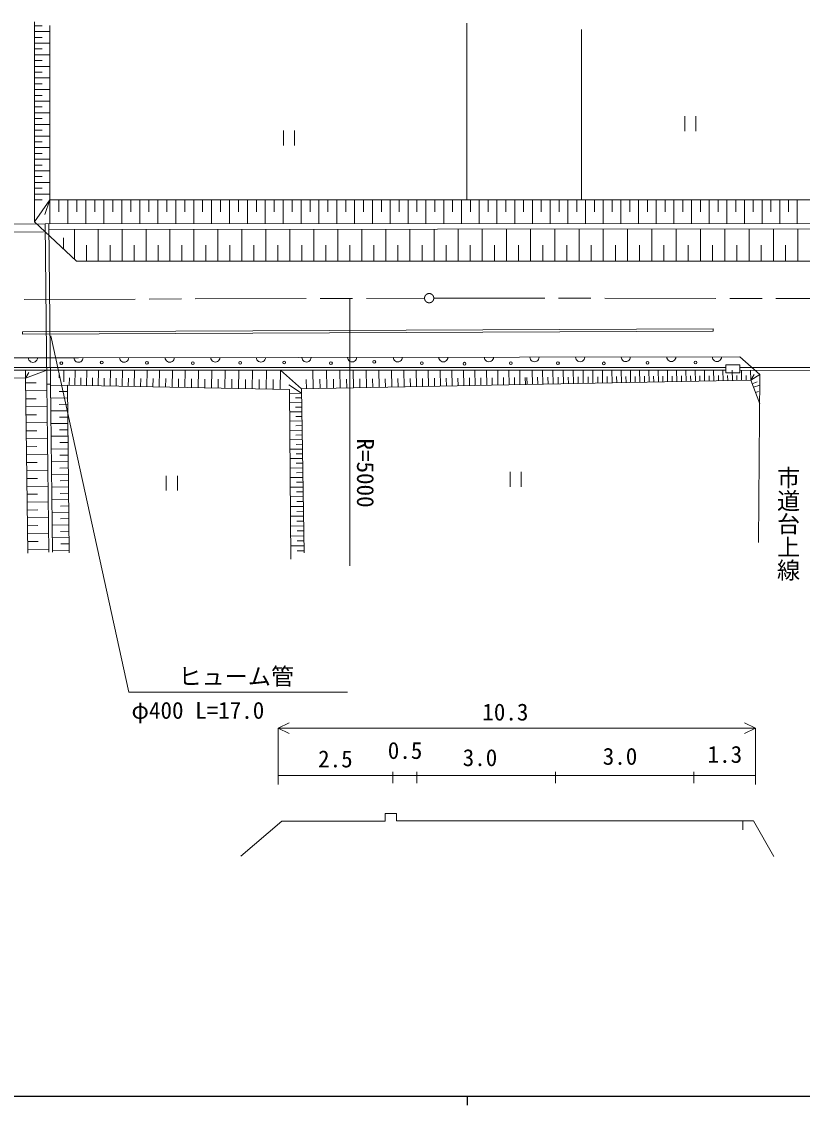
# Model space of a CAD drawing. Units: millimetres, scale not verified. Extents: x 40000 to 680136, y 20000 to 380000.
# Drawn here: x 219829 to 304249, y 204000 to 321152 of the extents above; entities that cross this region are included whole.
import ezdxf
from ezdxf.enums import TextEntityAlignment as Align

# ---------------------------------------------------------------- set-up
doc = ezdxf.new("R2010")
doc.units = ezdxf.units.MM
doc.header["$LTSCALE"] = 1000
doc.linetypes.add('CHAIN', pattern=[18.5, 12, -1.5, 3.5, -1.5])
for name, color, linetype, lineweight in [('M-BGD', 7, 'Continuous', 13), ('M-BMK', 2, 'CHAIN', 13), ('M-STR-HTXT', 7, 'Continuous', 13), ('M-TTL-BAND', 7, 'Continuous', 25)]:
    doc.layers.add(name, color=color, linetype=linetype, lineweight=lineweight)
doc.styles.add('@ＭＳ ゴシック', font='')
doc.styles.add('ＭＳ ゴシック', font='')
doc.styles.get('@ＭＳ ゴシック').set_extended_font_data('@MS Gothic')
doc.styles.get('ＭＳ ゴシック').set_extended_font_data('MS Gothic')

msp = doc.modelspace()

# ---------------------------------------------------------------- linework, layer by layer
at = {"layer": 'M-BGD'}
for p, q in [((221212, 321152), (221212, 299528)), ((267963, 321002), (267963, 301879)), ((221212, 320710), (222049, 320710)), ((221212, 320083), (222885, 320083)), ((222885, 320721), (222885, 301879)), ((280359, 320298), (280359, 301879)), ((221212, 319456), (222049, 319456)), ((221212, 318829), (222885, 318829)), ((221212, 318201), (222049, 318201)), ((221212, 317574), (222885, 317574)), ((221212, 316947), (222049, 316947)), ((221212, 316319), (222885, 316319)), ((221212, 315692), (222049, 315692)), ((221212, 315065), (222885, 315065)), ((221212, 314437), (222049, 314437)), ((221212, 313810), (222885, 313810)), ((221212, 313183), (222049, 313183)), ((221212, 312556), (222885, 312556)), ((221212, 311928), (222049, 311928)), ((221212, 311301), (222885, 311301)), ((221212, 310674), (222049, 310674)), ((291530, 310931), (291530, 309331)), ((292730, 309331), (292730, 310931)), ((221212, 310046), (222885, 310046)), ((221212, 309419), (222049, 309419)), ((248143, 309382), (248143, 307782)), ((249343, 307782), (249343, 309382)), ((221212, 308792), (222885, 308792)), ((221212, 308165), (222049, 308165)), ((221212, 307537), (222885, 307537)), ((221212, 306910), (222049, 306910)), ((221212, 306283), (222885, 306283)), ((221212, 305655), (222049, 305655)), ((221212, 305028), (222885, 305028)), ((221212, 304401), (222049, 304401)), ((221212, 303773), (222885, 303773)), ((221212, 303146), (222049, 303146)), ((221212, 302519), (222885, 302519)), ((221212, 301892), (222049, 301892)), ((221212, 299528), (222885, 301879)), ((222885, 301879), (222348, 300315)), ((222885, 301879), (222885, 299283)), ((222885, 301879), (399673, 301879)), ((223859, 301879), (223859, 300581)), ((224833, 301879), (224833, 299284)), ((225806, 301879), (225806, 300582)), ((226779, 301879), (226779, 299286)), ((227751, 301879), (227751, 300583)), ((228724, 301879), (228724, 299287)), ((229696, 301879), (229696, 300583)), ((230668, 301879), (230668, 299289)), ((231639, 301879), (231639, 300584)), ((232611, 301879), (232611, 299290)), ((233581, 301879), (233581, 300585)), ((234552, 301879), (234552, 299292)), ((235522, 301879), (235522, 300586)), ((236493, 301879), (236493, 299293)), ((237462, 301879), (237462, 300586)), ((238432, 301879), (238432, 299295)), ((239401, 301879), (239401, 300587)), ((240370, 301879), (240370, 299296)), ((241339, 301879), (241339, 300588)), ((242307, 301879), (242307, 299298)), ((243275, 301879), (243275, 300589)), ((244243, 301879), (244243, 299299)), ((245211, 301879), (245211, 300589)), ((246178, 301879), (246178, 299301)), ((247145, 301879), (247145, 300590)), ((248112, 301879), (248112, 299302)), ((249078, 301879), (249078, 300591)), ((250044, 301879), (250044, 299304)), ((251010, 301879), (251010, 300592)), ((251976, 301879), (251976, 299305)), ((252941, 301879), (252941, 300592)), ((253906, 301879), (253906, 299307)), ((254871, 301879), (254871, 300593)), ((255835, 301879), (255835, 299308)), ((256799, 301879), (256799, 300594)), ((257763, 301879), (257763, 299310)), ((258727, 301879), (258727, 300595)), ((259690, 301879), (259690, 299311)), ((260653, 301879), (260653, 300595)), ((261616, 301879), (261616, 299313)), ((262579, 301879), (262579, 300596)), ((263541, 301879), (263541, 299314)), ((264503, 301879), (264503, 300597)), ((265464, 301879), (265464, 299316)), ((266426, 301879), (266426, 300598)), ((267387, 301879), (267387, 299317)), ((268348, 301879), (268348, 300598)), ((269308, 301879), (269308, 299319)), ((270268, 301879), (270268, 300599)), ((271228, 301879), (271228, 299320)), ((272188, 301879), (272188, 300600)), ((273147, 301879), (273147, 299322)), ((274106, 301879), (274106, 300601)), ((275065, 301879), (275065, 299323)), ((276024, 301879), (276024, 300601)), ((276982, 301879), (276982, 299325)), ((277940, 301879), (277940, 300602)), ((278898, 301879), (278898, 299326)), ((279855, 301879), (279855, 300603)), ((280813, 301879), (280813, 299328)), ((281769, 301879), (281769, 300604)), ((282726, 301879), (282726, 299329)), ((283682, 301879), (283682, 300604)), ((284638, 301879), (284638, 299331)), ((285594, 301879), (285594, 300605)), ((286550, 301879), (286550, 299332)), ((287505, 301879), (287505, 300606)), ((288460, 301879), (288460, 299334)), ((289414, 301879), (289414, 300607)), ((290369, 301879), (290369, 299335)), ((291323, 301879), (291323, 300607)), ((292277, 301879), (292277, 299337)), ((293230, 301879), (293230, 300608)), ((294183, 301879), (294183, 299338)), ((295136, 301879), (295136, 300609)), ((296089, 301879), (296089, 299340)), ((297041, 301879), (297041, 300610)), ((297993, 301879), (297993, 299341)), ((298945, 301879), (298945, 300610)), ((299897, 301879), (299897, 299343)), ((300848, 301879), (300848, 300611)), ((301799, 301879), (301799, 299344)), ((302750, 301879), (302750, 300612)), ((303700, 301879), (303700, 299346)), ((214114, 299254), (222366, 299285)), ((221212, 299528), (225755, 295268)), ((222366, 299285), (406549, 299426)), ((222555, 281949), (222366, 299285)), ((222955, 281949), (222766, 299289)), ((222772, 298702), (406549, 298842)), ((269644, 295257), (269644, 298738)), ((272256, 295257), (272257, 298740)), ((274870, 295256), (274871, 298742)), ((277486, 295255), (277487, 298744)), ((280104, 295255), (280105, 298746)), ((282724, 295254), (282725, 298748)), ((285346, 295254), (285347, 298750)), ((287970, 295253), (287971, 298752)), ((290596, 295252), (290597, 298754)), ((293224, 295252), (293225, 298756)), ((295854, 295251), (295855, 298758)), ((298486, 295250), (298487, 298760)), ((301120, 295250), (301120, 298762)), ((303755, 295249), (303756, 298764)), ((214096, 298374), (222196, 298426)), ((224343, 296592), (224343, 297798)), ((225537, 295520), (225537, 298704)), ((228116, 295267), (228116, 298706)), ((230696, 295267), (230697, 298708)), ((233279, 295266), (233280, 298710)), ((235864, 295265), (235865, 298712)), ((238451, 295265), (238452, 298714)), ((241039, 295264), (241040, 298716)), ((243630, 295264), (243631, 298718)), ((246223, 295263), (246223, 298720)), ((248817, 295262), (248818, 298722)), ((251413, 295262), (251414, 298724)), ((254012, 295261), (254013, 298726)), ((256612, 295260), (256613, 298728)), ((259215, 295260), (259215, 298730)), ((261819, 295259), (261820, 298732)), ((264425, 295259), (264426, 298734)), ((267033, 295258), (267034, 298736)), ((226826, 295268), (226826, 296986)), ((229406, 295267), (229406, 296987)), ((231988, 295266), (231988, 296988)), ((234572, 295266), (234572, 296988)), ((237157, 295265), (237158, 296989)), ((239745, 295264), (239745, 296990)), ((242335, 295264), (242335, 296990)), ((244926, 295263), (244927, 296991)), ((247520, 295263), (247520, 296992)), ((250115, 295262), (250116, 296992)), ((252713, 295261), (252713, 296993)), ((255312, 295261), (255313, 296994)), ((257913, 295260), (257914, 296994)), ((260517, 295260), (260517, 296995)), ((263122, 295259), (263122, 296996)), ((265729, 295258), (265730, 296996)), ((268338, 295258), (268339, 296997)), ((270950, 295257), (270950, 296998)), ((273563, 295256), (273563, 296999)), ((276178, 295256), (276178, 296999)), ((278795, 295255), (278795, 297000)), ((281414, 295255), (281414, 297001)), ((284035, 295254), (284035, 297001)), ((286658, 295253), (286658, 297002)), ((289283, 295253), (289283, 297003)), ((291910, 295252), (291910, 297003)), ((294539, 295251), (294539, 297004)), ((297170, 295251), (297170, 297005)), ((299803, 295250), (299803, 297005)), ((302438, 295250), (302438, 297006)), ((225755, 295268), (520731, 295197)), ((294621, 287929), (219926, 287612)), ((219927, 287362), (219926, 287612)), ((294622, 287679), (219927, 287362)), ((294622, 287679), (294621, 287929)), ((154477, 284740), (225980, 284828)), ((225980, 284828), (297483, 284916)), ((297483, 284916), (299667, 283015)), ((213791, 283779), (295964, 283761)), ((295964, 283611), (295964, 284040)), ((295964, 284040), (297494, 284040)), ((295964, 283182), (295964, 283611)), ((297494, 283611), (297494, 284040)), ((305948, 283749), (297494, 283761)), ((297494, 283182), (297494, 283611)), ((220226, 282610), (209358, 282738)), ((213791, 283479), (295964, 283461)), ((220226, 282610), (220237, 283482)), ((220226, 282610), (222538, 283477)), ((220226, 282610), (220607, 283239)), ((220226, 282610), (220499, 263707)), ((223881, 282653), (223889, 283065)), ((224373, 282223), (224397, 283477)), ((224980, 281849), (224996, 282663)), ((225595, 281837), (225626, 283476)), ((226219, 281825), (226234, 282651)), ((226842, 281813), (226874, 283476)), ((227475, 281801), (227491, 282639)), ((228107, 281789), (228139, 283476)), ((228749, 281777), (228765, 282626)), ((229390, 281765), (229423, 283476)), ((230041, 281752), (230057, 282614)), ((230692, 281740), (230725, 283475)), ((231352, 281727), (231368, 282601)), ((232012, 281715), (232046, 283475)), ((232681, 281702), (232698, 282588)), ((233351, 281689), (233385, 283475)), ((234030, 281676), (234047, 282575)), ((234709, 281663), (234744, 283474)), ((235398, 281650), (235416, 282562)), ((236087, 281637), (236122, 283474)), ((236786, 281624), (236804, 282549)), ((237485, 281610), (237521, 283474)), ((238194, 281597), (238212, 282535)), ((238903, 281583), (238939, 283473)), ((239622, 281569), (239640, 282521)), ((240341, 281556), (240378, 283473)), ((241070, 281542), (241089, 282507)), ((241800, 281528), (241837, 283473)), ((242540, 281514), (242558, 282493)), ((243279, 281500), (243317, 283473)), ((244019, 281485), (244038, 282479)), ((244759, 281471), (244797, 283472)), ((245509, 281457), (245529, 282465)), ((246260, 281443), (246298, 283472)), ((247021, 281428), (247040, 282450)), ((247782, 281414), (247821, 283472)), ((250081, 281465), (247821, 283472)), ((298680, 282381), (250081, 281465)), ((250624, 281475), (250605, 282473)), ((251367, 281489), (251330, 283471)), ((252099, 281503), (252081, 282487)), ((252832, 281517), (252795, 283470)), ((253554, 281531), (253536, 282500)), ((254277, 281544), (254240, 283470)), ((254989, 281558), (254971, 282514)), ((255701, 281571), (255665, 283470)), ((256403, 281584), (256385, 282527)), ((257105, 281597), (257070, 283469)), ((257797, 281610), (257779, 282540)), ((258489, 281623), (258454, 283469)), ((259171, 281636), (259154, 282553)), ((259854, 281649), (259819, 283469)), ((260526, 281662), (260509, 282565)), ((261199, 281675), (261165, 283468)), ((261862, 281687), (261846, 282578)), ((262526, 281700), (262492, 283468)), ((263179, 281712), (263163, 282590)), ((263833, 281724), (263800, 283468)), ((264478, 281736), (264462, 282602)), ((265122, 281748), (265090, 283467)), ((265758, 281760), (265742, 282614)), ((266393, 281772), (266362, 283467)), ((267020, 281784), (267004, 282626)), ((267647, 281796), (267615, 283467)), ((268264, 281808), (268249, 282637)), ((268882, 281819), (268851, 283466)), ((269500, 281831), (269484, 282649)), ((270117, 281843), (270087, 283466)), ((270726, 281854), (270711, 282660)), ((271335, 281866), (271305, 283466)), ((271935, 281877), (271920, 282671)), ((272535, 281888), (272505, 283466)), ((273127, 281899), (273112, 282682)), ((273718, 281910), (273689, 283465)), ((274301, 281921), (274287, 282693)), ((274490, 281925), (274475, 282695)), ((275063, 281936), (275034, 283465)), ((275629, 281946), (275614, 282706)), ((276194, 281957), (276166, 283465)), ((276751, 281968), (276737, 282716)), ((277309, 281978), (277281, 283464)), ((277858, 281988), (277844, 282726)), ((278408, 281999), (278380, 283464)), ((278949, 282009), (278936, 282736)), ((279491, 282019), (279464, 283464)), ((280025, 282029), (280012, 282746)), ((280559, 282039), (280532, 283463)), ((281086, 282049), (281072, 282756)), ((281612, 282059), (281586, 283463)), ((282131, 282069), (282118, 282766)), ((282650, 282079), (282624, 283463)), ((283162, 282088), (283149, 282776)), ((283674, 282098), (283648, 283463)), ((284178, 282107), (284166, 282785)), ((284683, 282117), (284658, 283462)), ((285183, 282126), (285170, 282794)), ((285683, 282136), (285658, 283462)), ((286183, 282145), (286170, 282804)), ((286683, 282155), (286658, 283462)), ((287182, 282164), (287170, 282813)), ((287682, 282173), (287658, 283462)), ((288182, 282183), (288170, 282822)), ((288682, 282192), (288658, 283461)), ((289182, 282202), (289170, 282832)), ((289682, 282211), (289658, 283461)), ((290182, 282221), (290170, 282841)), ((290682, 282230), (290659, 283461)), ((291182, 282239), (291170, 282850)), ((291682, 282249), (291659, 283461)), ((292182, 282258), (292170, 282859)), ((292682, 282268), (292659, 283460)), ((293181, 282277), (293170, 282869)), ((293681, 282287), (293659, 283460)), ((294181, 282296), (294170, 282878)), ((294681, 282305), (294659, 283460)), ((295181, 282315), (295170, 282887)), ((295681, 282324), (295660, 283460)), ((295964, 283182), (297494, 283182)), ((296181, 282334), (296170, 282897)), ((296681, 282343), (296660, 283459)), ((297181, 282352), (297170, 282906)), ((305948, 283449), (297494, 283461)), ((297681, 282362), (297660, 283459)), ((298181, 282371), (298170, 282915)), ((298680, 282381), (298660, 283459)), ((298680, 282381), (299035, 283019)), ((298680, 282381), (299667, 283015)), ((299642, 279836), (298680, 282381)), ((299667, 283015), (299526, 264843)), ((220234, 282107), (221393, 282124)), ((220246, 281239), (222562, 281272)), ((222753, 263786), (222555, 281949)), ((222555, 281949), (222955, 281949)), ((223153, 263791), (222955, 281949)), ((224796, 281852), (222956, 281835)), ((248778, 281395), (224796, 281852)), ((224796, 281852), (224972, 263716)), ((250089, 280982), (248719, 281901)), ((248919, 263047), (248778, 281395)), ((250081, 281465), (250363, 263716)), ((298831, 281983), (299361, 282200)), ((298961, 281638), (299658, 281856)), ((299177, 281066), (299510, 281188)), ((220259, 280373), (221415, 280389)), ((224809, 280473), (222971, 280455)), ((224802, 281163), (223883, 281154)), ((250089, 280982), (248782, 280961)), ((250097, 280482), (249441, 280472)), ((220271, 279506), (222581, 279540)), ((224823, 279094), (222986, 279077)), ((224816, 279784), (223897, 279775)), ((250105, 279982), (248789, 279961)), ((250121, 278982), (248797, 278961)), ((250113, 279482), (249453, 279472)), ((220284, 278642), (221437, 278659)), ((220296, 277778), (222600, 277812)), ((224836, 277717), (223001, 277700)), ((224829, 278406), (223912, 278397)), ((250137, 277982), (248805, 277961)), ((250129, 278482), (249465, 278472)), ((220309, 276917), (221459, 276933)), ((224843, 277029), (223926, 277020)), ((250153, 276977), (248812, 276956)), ((250145, 277480), (249477, 277469)), ((220321, 276055), (222619, 276088)), ((224849, 276341), (223016, 276324)), ((224856, 275654), (223940, 275645)), ((250169, 275966), (248820, 275944)), ((250161, 276471), (249488, 276461)), ((250177, 275460), (249500, 275449)), ((220333, 275195), (221481, 275212)), ((220346, 274336), (222638, 274369)), ((224863, 274967), (223031, 274949)), ((224869, 274280), (223954, 274271)), ((250185, 274954), (248828, 274933)), ((250193, 274446), (249512, 274435)), ((220358, 273479), (221503, 273495)), ((224876, 273593), (223046, 273576)), ((250201, 273937), (248836, 273915)), ((250209, 273425), (249524, 273414)), ((220371, 272622), (222656, 272655)), ((224889, 272221), (223061, 272203)), ((224883, 272907), (223968, 272898)), ((235465, 272052), (235465, 270452)), ((236665, 270452), (236665, 272052)), ((250217, 272913), (248844, 272891)), ((250233, 271883), (248852, 271861)), ((250225, 272398), (249536, 272387)), ((272654, 272475), (272654, 270875)), ((273854, 270875), (273854, 272475)), ((220383, 271767), (221524, 271783)), ((220395, 270912), (222675, 270945)), ((224903, 270850), (223076, 270833)), ((224896, 271536), (223982, 271527)), ((250250, 270846), (248860, 270824)), ((250242, 271365), (249549, 271354)), ((220408, 270059), (221546, 270076)), ((224916, 269481), (223091, 269463)), ((224909, 270165), (223997, 270157)), ((250266, 269804), (248868, 269781)), ((250258, 270325), (249561, 270314)), ((220420, 269206), (222694, 269239)), ((220432, 268354), (221568, 268370)), ((224923, 268796), (224011, 268787)), ((250283, 268754), (248876, 268732)), ((250275, 269279), (249573, 269268)), ((220445, 267501), (222712, 267534)), ((224929, 268112), (223106, 268094)), ((224936, 267429), (224025, 267420)), ((250300, 267699), (248884, 267676)), ((250292, 268227), (249586, 268215)), ((250308, 267168), (249598, 267156)), ((220457, 266651), (221589, 266667)), ((224942, 266745), (223121, 266727)), ((224949, 266062), (224039, 266053)), ((250317, 266637), (248892, 266614)), ((250325, 266102), (249611, 266091)), ((220469, 265800), (222731, 265833)), ((220481, 264952), (221611, 264968)), ((224956, 265379), (223136, 265361)), ((250334, 265568), (248900, 265545)), ((250342, 265030), (249623, 265019)), ((220494, 264104), (222749, 264137)), ((224969, 264014), (223151, 263997)), ((224962, 264697), (224053, 264688)), ((250351, 264493), (248908, 264470)), ((250359, 263952), (249636, 263940)), ((259133, 234732), (259133, 235556)), ((259133, 235556), (260353, 235556)), ((260353, 235556), (260353, 234767)), ((243540, 230929), (247977, 234732)), ((247977, 234732), (259133, 234732)), ((260353, 234767), (297809, 234767)), ((297809, 234767), (297809, 233801)), ((297809, 234767), (298984, 234767)), ((298984, 234767), (301154, 230894))]:
    msp.add_line(p, q, dxfattribs=at)
for centre in [(224118, 284245), (228485, 284315), (233380, 284280), (238345, 284245), (243452, 284280), (248206, 284315), (253277, 284245), (257961, 284386), (263103, 284245), (267716, 284175), (272717, 284245), (277823, 284245), (282789, 284210), (287508, 284280), (292685, 284315)]:
    msp.add_circle(centre, 150, dxfattribs=at)
for centre in [(221049, 284815), (225980, 284821), (230911, 284827), (235842, 284833), (240774, 284840), (245705, 284846), (250636, 284852), (255567, 284858), (260499, 284864), (265430, 284870), (270361, 284876), (275292, 284882), (280224, 284888), (285155, 284894), (290086, 284900), (295017, 284906)]:
    msp.add_arc(centre, 493, 179.27743, 0.86383, dxfattribs=at)
at = {"layer": 'M-BMK'}
for p, q in [((164609, 290931), (263395, 291262)), ((264395, 291264), (363551, 291177))]:
    msp.add_line(p, q, dxfattribs=at)
msp.add_circle((263895, 291264), 500, dxfattribs=at)
at = {"layer": 'M-STR-HTXT'}
for p, q in [((255329, 291235), (255329, 262313)), ((222982, 287201), (231434, 248674)), ((231434, 248674), (255050, 248674)), ((247563, 244770), (248749, 245340)), ((299196, 244770), (298011, 245340)), ((247563, 238672), (247563, 244770)), ((247563, 244770), (299196, 244770)), ((247563, 244770), (248749, 244201)), ((299196, 244770), (298011, 244201)), ((299196, 238672), (299196, 244770)), ((247563, 239658), (299196, 239658)), ((259977, 238831), (259977, 240065)), ((262566, 238831), (262566, 240065)), ((277568, 238831), (277568, 240065)), ((292500, 238831), (292500, 240065))]:
    msp.add_line(p, q, dxfattribs=at)
at = {"layer": 'M-TTL-BAND'}
for p, q in [((40000, 205000), (579000, 205000)), ((268000, 205000), (268000, 204000))]:
    msp.add_line(p, q, dxfattribs=at)

# ---------------------------------------------------------------- texts
at = {"layer": 'M-STR-HTXT', "style": 'ＭＳ ゴシック'}
msp.add_text('R=5000', height=1833, rotation=270, dxfattribs=at).set_placement((255540, 272357), align=Align.BOTTOM_CENTER)
at = {"layer": 'M-STR-HTXT', "style": '@ＭＳ ゴシック'}
msp.add_text('市道台上線', height=1833, rotation=270, dxfattribs=at).set_placement((302727, 266871), align=Align.MIDDLE_CENTER)
at = {"layer": 'M-STR-HTXT', "style": 'ＭＳ ゴシック'}
for s, p in [('ヒューム管', (243038, 250364)), ('φ400 L=17.0', (238882, 246702)), ('10.3', (272136, 246521)), ('0.5', (261289, 242366)), ('3.0', (284532, 241732)), ('1.3', (295872, 241943)), ('2.5', (253753, 241450)), ('3.0', (269389, 241591))]:
    msp.add_text(s, height=1833, dxfattribs=at).set_placement(p, align=Align.MIDDLE_CENTER)

doc.saveas('drawing.dxf')
